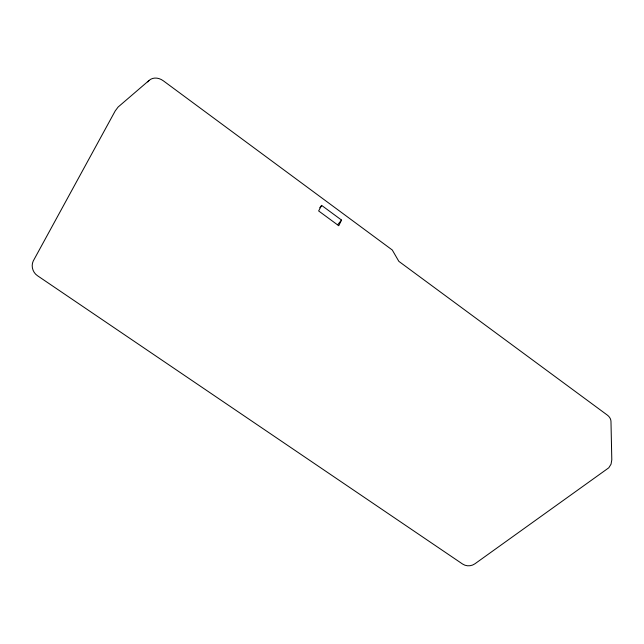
<?xml version="1.0" encoding="UTF-8"?>
<svg xmlns="http://www.w3.org/2000/svg" width="644" height="644" viewBox="0 0 644 644"><rect width="100%" height="100%" fill="white"/><g stroke="black" fill="none" stroke-linecap="round" stroke-linejoin="round"><path stroke-width="0.97" d="M341.513 220.055L338.752 225.73L318.635 210.942L321.63 205.388L341.513 220.055L337.714 224.708M319.762 207.762L321.63 205.388M149.022 80.484L118.11 107.041L115.212 110.929L33.222 261.037C30.823 266.125 32.796 272.581 37.433 275.68L462.601 564.039C466.288 566.535 471.287 566.374 474.894 563.814L608.789 467.794L611.043 464.187L611.8 459.808L610.979 421.466A12.011 8.968 2.9 0 0 607.276 415.058L398.845 261.351L392.277 250.009L163.351 80.822A13.266 10.827 50.5 0 0 147.766 81.917"/></g></svg>
